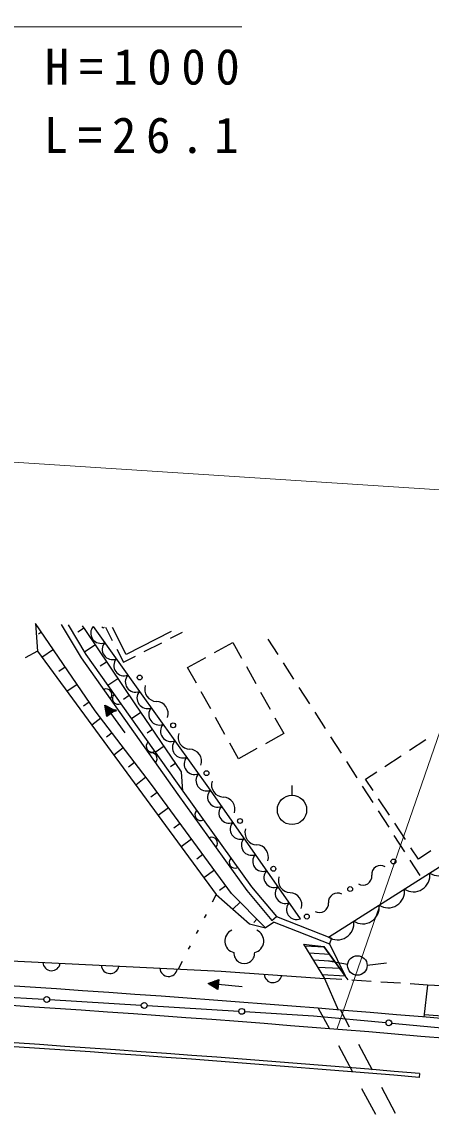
# Model space of a CAD drawing. Units: millimetres, scale not verified. Extents: x 40000 to 680000, y 20000 to 380000.
# Drawn here: x 455380 to 476334, y 287383 to 343263 of the extents above; entities that cross this region are included whole.
import ezdxf

# ---------------------------------------------------------------- set-up
doc = ezdxf.new("R2010")
doc.units = ezdxf.units.MM
doc.header["$LTSCALE"] = 1000
for name, color, linetype, lineweight in [('M-BGD', 7, 'Continuous', 25), ('M-STR-HTXT', 7, 'Continuous', 13), ('M-STR-STRD', 7, 'Continuous', 25)]:
    doc.layers.add(name, color=color, linetype=linetype, lineweight=lineweight)
doc.styles.add('ＭＳ ゴシック', font='')
doc.styles.get('ＭＳ ゴシック').set_extended_font_data('MS Gothic')

msp = doc.modelspace()

# ---------------------------------------------------------------- linework, layer by layer
at = {"layer": 'M-BGD'}
for p, q in [((459131, 308016), (456080, 312491)), ((456080, 312491), (456176, 311060)), ((457390, 312440), (458413, 310734)), ((457754, 312417), (458664, 310898)), ((458630, 312171), (458486, 312370)), ((456385, 312044), (456227, 311936)), ((458537, 312230), (458251, 312035)), ((461173, 308368), (458630, 312171)), ((459035, 312335), (461395, 309011)), ((459667, 312295), (460012, 311621)), ((460715, 310905), (460016, 312273)), ((463020, 312082), (460715, 310905)), ((462986, 311728), (463606, 312045)), ((459123, 311371), (458596, 311012)), ((461650, 311046), (462540, 311501)), ((465242, 310994), (466181, 311519)), ((466181, 311519), (466630, 310716)), ((468501, 310895), (467993, 311686)), ((456176, 311060), (455555, 310734)), ((456176, 311060), (465328, 298624)), ((456995, 311148), (456406, 310747)), ((458413, 310734), (463371, 303733)), ((458664, 310898), (463615, 303908)), ((460240, 311175), (460584, 310501)), ((460584, 310501), (461205, 310818)), ((463867, 310226), (464806, 310751)), ((457605, 310253), (457271, 310026)), ((459708, 310513), (459396, 310300)), ((464315, 309423), (463867, 310226)), ((466874, 310280), (467361, 309407)), ((469312, 309633), (468771, 310474)), ((460294, 309655), (459789, 309310)), ((458215, 309358), (457691, 309001)), ((470122, 308371), (469582, 309212)), ((458826, 308463), (458530, 308262)), ((460880, 308797), (460586, 308596)), ((461395, 309011), (465022, 303950)), ((465047, 308113), (464559, 308986)), ((467605, 308970), (468093, 308097)), ((462017, 304240), (459131, 308016)), ((459633, 308301), (460156, 308035)), ((459734, 307723), (459633, 308301)), ((459640, 308263), (459931, 307869)), ((459653, 308186), (459903, 307848)), ((459667, 308108), (459875, 307827)), ((459668, 308283), (459959, 307890)), ((459680, 308031), (459847, 307806)), ((459694, 307954), (459819, 307786)), ((460156, 308035), (459734, 307723)), ((459738, 308248), (459988, 307910)), ((459807, 308213), (460016, 307931)), ((459877, 308177), (460044, 307952)), ((459947, 308142), (460072, 307973)), ((460017, 308106), (460100, 307994)), ((460087, 308071), (460128, 308015)), ((461471, 307935), (460995, 307608)), ((463554, 304903), (461173, 308368)), ((470933, 307109), (470392, 307950)), ((459419, 307638), (458955, 307283)), ((459707, 307877), (459791, 307765)), ((459721, 307800), (459763, 307744)), ((460675, 306895), (459945, 307879)), ((465778, 306804), (465291, 307677)), ((468337, 307661), (468786, 306858)), ((459997, 306883), (459710, 306664)), ((462066, 307069), (461788, 306877)), ((468786, 306858), (467846, 306333)), ((471071, 296443), (487942, 307091)), ((466471, 305564), (466022, 306367)), ((471743, 305847), (471203, 306688)), ((475221, 305998), (476054, 306550)), ((460574, 306128), (460082, 305752)), ((462661, 306202), (462210, 305892)), ((467410, 306089), (466471, 305564)), ((473970, 305170), (474804, 305722)), ((461151, 305373), (460848, 305141)), ((463256, 305336), (462993, 305155)), ((472554, 304585), (472014, 305426)), ((461729, 304617), (461209, 304220)), ((463615, 303908), (463554, 304903)), ((472980, 304514), (473553, 304894)), ((466115, 298668), (462017, 304240)), ((469210, 303698), (469210, 304198)), ((473365, 303322), (472824, 304164)), ((473366, 303932), (472980, 304514)), ((462310, 303842), (461990, 303606)), ((463371, 303733), (466905, 298822)), ((463615, 303908), (467142, 299007)), ((465022, 303950), (469636, 297376)), ((474194, 302681), (473642, 303515)), ((462895, 303046), (462362, 302654)), ((474175, 302060), (473635, 302902)), ((463481, 302250), (463161, 302015)), ((475022, 301430), (474470, 302264)), ((464066, 301454), (463533, 301062)), ((474986, 300798), (474445, 301640)), ((464652, 300658), (464332, 300423)), ((475684, 300431), (475298, 301014)), ((476313, 300847), (475684, 300431)), ((475764, 299586), (475256, 300377)), ((465237, 299862), (464705, 299470)), ((465822, 299066), (465503, 298831)), ((467142, 299007), (468414, 297491)), ((465328, 298624), (465126, 298228)), ((465328, 298624), (467036, 297118)), ((467848, 296914), (466115, 298668)), ((466905, 298822), (468185, 297298)), ((466548, 298229), (466184, 297869)), ((464808, 297605), (464717, 297427)), ((467415, 297353), (467255, 297195)), ((468185, 297298), (468414, 297491)), ((468414, 297491), (471238, 296384)), ((464399, 296803), (464308, 296625)), ((467036, 297118), (467848, 296914)), ((468305, 297212), (467848, 296914)), ((468305, 297212), (471129, 296104)), ((471238, 296384), (471129, 296104)), ((463990, 296001), (463899, 295823)), ((469803, 296080), (470878, 294327)), ((469803, 296080), (470838, 295959)), ((470867, 295918), (469867, 295975)), ((471134, 295555), (470088, 295615)), ((470838, 295959), (471932, 294467)), ((471932, 294467), (470838, 295958)), ((471129, 296104), (471932, 294467)), ((451208, 295401), (465588, 294696)), ((463581, 295200), (463379, 294805)), ((471400, 295192), (470309, 295255)), ((472055, 295033), (471070, 295202)), ((473055, 295011), (474048, 295120)), ((465588, 294696), (470878, 294327)), ((471666, 294830), (470530, 294894)), ((470751, 294534), (471932, 294467)), ((464912, 294070), (465461, 294278)), ((465408, 293756), (464912, 294070)), ((464945, 294049), (465433, 293999)), ((464949, 294084), (465436, 294034)), ((465011, 294007), (465429, 293965)), ((465022, 294112), (465440, 294069)), ((465077, 293965), (465426, 293930)), ((465095, 294139), (465443, 294104)), ((465168, 294167), (465447, 294139)), ((465241, 294195), (465450, 294174)), ((465315, 294223), (465454, 294208)), ((465388, 294250), (465457, 294243)), ((465461, 294278), (465408, 293756)), ((466653, 293893), (465434, 294017)), ((471765, 294270), (470878, 294327)), ((470878, 294327), (471574, 292717)), ((472092, 294249), (471932, 294467)), ((473262, 294174), (472264, 294238)), ((474758, 294078), (473761, 294142)), ((476144, 293989), (475257, 294046)), ((476144, 293989), (475966, 292353)), ((477728, 293900), (476144, 293989)), ((451813, 293545), (456504, 293259)), ((465143, 293923), (465422, 293895)), ((465210, 293881), (465418, 293860)), ((465276, 293840), (465415, 293825)), ((465342, 293798), (465411, 293791)), ((456804, 293241), (461495, 292955)), ((461795, 292936), (466486, 292650)), ((466785, 292632), (470317, 292416)), ((470317, 292416), (474014, 292068)), ((470550, 292799), (471105, 291777)), ((471686, 292708), (472142, 291852)), ((486742, 291737), (475978, 292460)), ((474312, 292039), (478991, 291598)), ((471582, 290899), (472298, 289580)), ((472612, 290969), (473317, 289646)), ((472775, 288702), (473491, 287383)), ((473787, 288763), (474492, 287439))]:
    msp.add_line(p, q, dxfattribs=at)
for centre, radius in [((461413, 309719), 125), ((460156, 308035), 50), ((463124, 307274), 125), ((464835, 304828), 125), ((469210, 302948), 750), ((466546, 302382), 125), ((474402, 300306), 125), ((468257, 299937), 125), ((472185, 298898), 125), ((469967, 297491), 125), ((469967, 297491), 125), ((472555, 294990), 500), ((456654, 293250), 150), ((461645, 292946), 150), ((466636, 292641), 150), ((474163, 292054), 150)]:
    msp.add_circle(centre, radius, dxfattribs=at)
for centre, radius, start, end in [((459432, 311992), 525, 139.1184, 291.6397), ((459546, 312342), 75, 207.7264, 325.0067), ((460022, 311161), 525, 139.1184, 291.6397), ((460612, 310330), 525, 139.1184, 291.6397), ((461202, 309499), 525, 139.1184, 291.6397), ((459691, 308834), 305, 315.6945, 114.9167), ((462285, 309114), 617, 161.4899, 268.457), ((460317, 308659), 305, 135.6946, 294.9169), ((461809, 308669), 536, 140.3638, 290.8802), ((462252, 307879), 617, 341.4899, 88.457), ((462413, 307826), 536, 140.3638, 290.8802), ((463017, 306982), 536, 140.3638, 290.8802), ((463996, 306668), 617, 161.4899, 268.457), ((462051, 306211), 305, 135.6946, 294.9169), ((463622, 306139), 536, 140.3638, 290.8802), ((462003, 305569), 305, 315.6945, 114.9167), ((463963, 305434), 617, 341.4899, 88.457), ((464226, 305295), 536, 140.3638, 290.8802), ((464831, 304451), 536, 140.3638, 290.8802), ((465707, 304222), 617, 161.4899, 268.457), ((465404, 303605), 515, 137.9678, 292.161), ((465674, 302988), 617, 341.4899, 88.457), ((464547, 302707), 305, 136.1277, 295.35), ((465981, 302784), 515, 137.9678, 292.161), ((466558, 301962), 515, 137.9678, 292.161), ((467418, 301777), 617, 161.4899, 268.457), ((465093, 301245), 305, 316.1284, 115.3507), ((467135, 301140), 515, 137.9678, 292.161), ((467712, 300318), 515, 137.9678, 292.161), ((467385, 300542), 617, 341.4899, 88.457), ((466299, 300272), 305, 136.1277, 295.35), ((473747, 299646), 456, 59.2343, 185.5738), ((476730, 300415), 839, 236.0791, 8.4352), ((468288, 299496), 515, 137.9678, 292.161), ((469129, 299331), 617, 161.4899, 268.457), ((472840, 299558), 456, 239.2343, 5.5738), ((475432, 299596), 839, 236.0791, 8.4352), ((468865, 298675), 515, 137.9678, 292.161), ((469095, 298097), 617, 341.4899, 88.457), ((471530, 298239), 456, 59.2343, 185.5738), ((474134, 298777), 839, 236.0791, 8.4352), ((469442, 297853), 515, 137.9678, 292.161), ((470623, 298150), 456, 239.2343, 5.5738), ((472836, 297958), 839, 236.0791, 8.4352), ((466365, 296239), 599, 113.4484, 257.2818), ((467168, 296239), 599, 282.7182, 66.5516), ((471539, 297139), 839, 236.0791, 8.4352), ((466766, 295622), 534, 176.5286, 3.4714), ((381112, -826985), 1123350, 85.09139, 87.28307), ((456902, 295175), 453, 183.9255, 350.4597), ((459899, 295028), 453, 183.9255, 350.4597), ((462895, 294881), 453, 183.9255, 350.4597), ((468237, 294564), 453, 182.7365, 349.2706), ((381112, -826985), 1122350, 85.09139, 87.28307)]:
    msp.add_arc(centre, radius, start, end, dxfattribs=at)
at = {"layer": 'M-STR-HTXT'}
for p, q in [((471503, 291719), (492082, 351195)), ((441642, 343013), (466642, 343013)), ((430060, 322339), (572381, 313142))]:
    msp.add_line(p, q, dxfattribs=at)
at = {"layer": 'M-STR-STRD'}
msp.add_line((475740, 289462), (475723, 289263), dxfattribs=at)
for radius in [1120250, 1120450]:
    msp.add_arc((381112, -826985), radius, 85.15531, 87.28307, dxfattribs=at)

# ---------------------------------------------------------------- texts
at = {"layer": 'M-STR-HTXT', "char_height": 1833, "attachment_point": 8, "style": 'ＭＳ ゴシック'}
for s, insert in [('\\T1.4;H=1000', (461800, 340024)), ('\\T1.4;L=26.1', (461740, 336524))]:
    msp.add_mtext(s, dxfattribs=dict(at, insert=insert))

doc.saveas('drawing.dxf')
